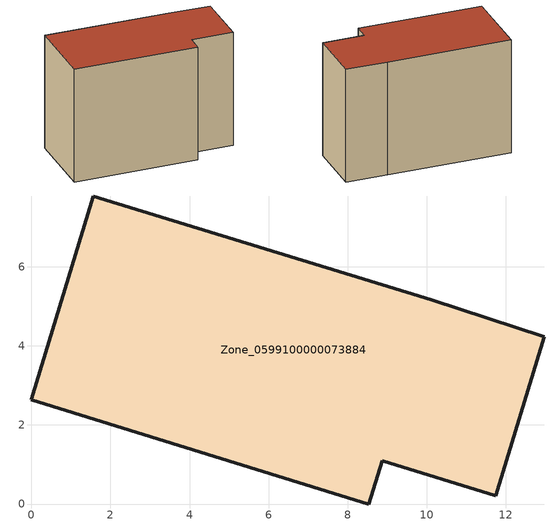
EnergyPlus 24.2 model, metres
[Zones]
Zone_0599100000073884
 floor ground (C_G): 0,2.63 1.57,7.79 10.11,5.17 12.97,4.23 11.75,0.21 8.87,1.09 8.53,0 z0
 wall outside (C_F): 1.57,7.79 0,2.63 8.53,0 8.87,1.09 11.75,0.21 12.97,4.23 10.11,5.17 1.57,7.79 z0:8.54
 roof outside (C_R): 10.11,5.17 1.57,7.79 0,2.63 8.53,0 8.87,1.09 11.75,0.21 12.97,4.23 z8.54
[BUILDING]
Pand.0599100000073884: North Axis=0; Terrain=City; Loads Convergence Tolerance Value=0.04; Temperature Convergence Tolerance Value=0.4; Solar Distribution=FullExterior; Maximum Number of Warmup Days=25; Minimum Number of Warmup Days=1
[Site:Location]
Rotterdam.The.Hague.AP_ZH_NLD Design_Conditions: Latitude=51.96; Longitude=4.45; Time Zone=1; Elevation=-4.5
[SITE:GROUNDTEMPERATURE:BUILDINGSURFACE]
18, 18, 18, 18, 18, 18, 18, 18, 18, 18, 18, 18
[MATERIAL] Thermal Absorptance=0.9; Solar Absorptance=0.7; Visible Absorptance=0.7
Name | Roughness | Thickness | Conductivity | Density | Specific Heat
G.TI.1975-1991 | MediumSmooth | 0.15 | 0.288461 | 540 | 1210
F.TI.1975-1991 | Rough | 0.3 | 0.230769 | 1920 | 840
R.TI.1975-1991 | MediumRough | 0.2 | 0.153846 | 1500 | 1000
[CONSTRUCTION]
C_G: G.TI.1975-1991
C_F: F.TI.1975-1991
C_R: R.TI.1975-1991
[ZONE]
Zone_0599100000073884: Type=1; Multiplier=1; Ceiling Height=Autocalculate; Volume=Autocalculate; Floor Area=autocalculate; Part of Total Floor Area=Yes
[ZONEINFILTRATION:DESIGNFLOWRATE]
Infil_Zone_0599100000073884: Zone or ZoneList or Space or SpaceList=Zone_0599100000073884; Schedule=AlwaysOn; Design Flow Rate Calculation Method=Flow/Area; Flow Rate per Floor Area=0.003; Constant Term Coefficient=1; Temperature Term Coefficient=0; Velocity Term Coefficient=0; Velocity Squared Term Coefficient=0
[HVACTEMPLATE:ZONE:IDEALLOADSAIRSYSTEM]
Zone_0599100000073884: Maximum Heating Supply Air Temperature=50; Minimum Cooling Supply Air Temperature=13; Maximum Heating Supply Air Humidity Ratio=0.0156; Minimum Cooling Supply Air Humidity Ratio=0.0077; Heating Limit=NoLimit; Cooling Limit=NoLimit; Dehumidification Control Type=ConstantSensibleHeatRatio; Cooling Sensible Heat Ratio=0.7; Dehumidification Setpoint=60; Humidification Control Type=None; Humidification Setpoint=30; Outdoor Air Method=None; Outdoor Air Flow Rate per Person=0.00944; Outdoor Air Flow Rate per Zone Floor Area=0; Outdoor Air Flow Rate per Zone=0; Demand Controlled Ventilation Type=None; Outdoor Air Economizer Type=NoEconomizer; Heat Recovery Type=None; Sensible Heat Recovery Effectiveness=0.7; Latent Heat Recovery Effectiveness=0.65
[ZONECONTROL:THERMOSTAT]
ThermostatControl_Zone_0599100000073884: Zone or ZoneList=Zone_0599100000073884; Control Type Schedule=DualSetpointControlType; Control 1=Thermostat_Zone_0599100000073884; Temperature Difference Between Cutout And Setpoint=0
[THERMOSTATSETPOINT:DUALSETPOINT]
Thermostat_Zone_0599100000073884: Heating Setpoint Temperature Schedule=HeatingSetpoint_Zone_0599100000073884; Cooling Setpoint Temperature Schedule=CoolingSetpoint_Zone_0599100000073884
[SCHEDULE:COMPACT]
HeatingSetpoint_Zone_0599100000073884: Through: 12/31, For: AllDays, Until: 24:00, 21
CoolingSetpoint_Zone_0599100000073884: Through: 12/31, For: AllDays, Until: 24:00, 24
DualSetpointControlType: Through: 12/31, For: AllDays, Until: 24:00, 4
AlwaysOn: Through: 12/31, For: AllDays, Until: 24:00, 1
